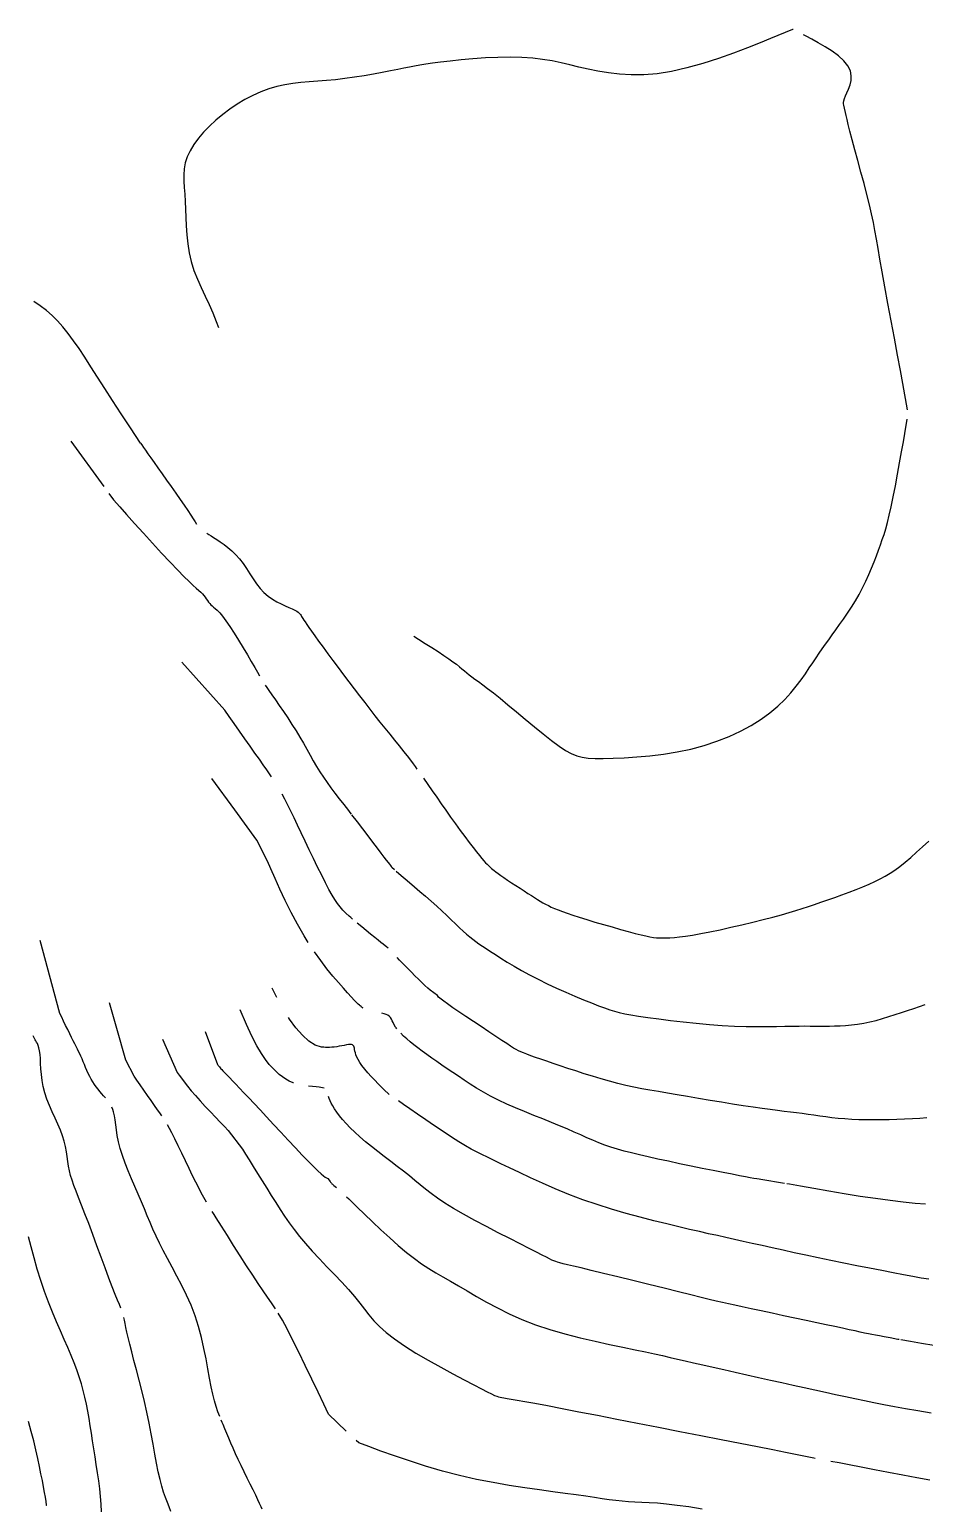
# Model space of a CAD drawing. Header units: millimetres. Extents: x 2235526 to 2245569, y 371981 to 382303.
# Drawn here: x 2242559.6 to 2242729.5, y 379472.9 to 379753.5 of the extents above; entities that cross this region are included whole.
import ezdxf

# ---------------------------------------------------------------- set-up
doc = ezdxf.new("R2010")
doc.units = ezdxf.units.MM
doc.linetypes.add('CONTI', pattern=[0])
for name, color, linetype, transparency in [('137', 10, 'CONTI', 0.7), ('139', 10, 'CONTI', 0.7), ('141', 10, 'CONTI', 0.7), ('143', 10, 'CONTI', 0.7), ('145', 10, 'CONTI', 0.7), ('147', 10, 'CONTI', 0.7), ('149', 10, 'CONTI', 0.7), ('151', 10, 'CONTI', 0.7), ('153', 10, 'CONTI', 0.7), ('155', 10, 'CONTI', 0.7), ('157', 10, 'CONTI', 0.7), ('159', 10, 'CONTI', 0.7), ('161', 10, 'CONTI', 0.7), ('163', 10, 'CONTI', 0.7)]:
    doc.layers.add(name, color=color, linetype=linetype, transparency=transparency)

msp = doc.modelspace()

# ---------------------------------------------------------------- linework, layer by layer
at = {"layer": '137', "elevation": 137}
msp.add_lwpolyline([(2242562.88, 379473.42), (2242562.87, 379473.44), (2242562.87, 379473.46), (2242562.78, 379474.15), (2242562.64, 379474.97), (2242562.48, 379475.9), (2242562.28, 379476.96), (2242562.05, 379478.14), (2242561.79, 379479.43), (2242561.5, 379480.83), (2242561.18, 379482.34), (2242560.82, 379483.96), (2242560.42, 379485.67), (2242559.95, 379487.46), (2242559.41, 379489.33)], dxfattribs=at)
at = {"layer": '139', "elevation": 139}
msp.add_lwpolyline([(2242573.25, 379472.24), (2242573.21, 379473.65), (2242573.11, 379475.11), (2242572.96, 379476.6), (2242572.76, 379478.11), (2242572.53, 379479.64), (2242572.29, 379481.17), (2242572.05, 379482.68), (2242571.82, 379484.18), (2242571.6, 379485.66), (2242571.38, 379487.12), (2242571.16, 379488.55), (2242570.92, 379489.95), (2242570.68, 379491.32), (2242570.42, 379492.65), (2242570.13, 379493.96), (2242569.81, 379495.25), (2242569.46, 379496.53), (2242569.06, 379497.82), (2242568.61, 379499.14), (2242568.1, 379500.49), (2242567.53, 379501.9), (2242566.9, 379503.38), (2242566.21, 379504.93), (2242565.48, 379506.56), (2242564.73, 379508.27), (2242563.96, 379510.08), (2242563.2, 379511.99), (2242562.46, 379514), (2242561.76, 379516.12), (2242561.09, 379518.28), (2242560.47, 379520.43), (2242559.91, 379522.5), (2242559.41, 379524.43)], dxfattribs=at)
at = {"layer": '141', "elevation": 141}
for points in [[(2242576.96, 379510.88), (2242576.68, 379511.54), (2242576.32, 379512.38), (2242575.87, 379513.49), (2242575.3, 379514.93), (2242574.68, 379516.58), (2242573.97, 379518.49), (2242573.2, 379520.56), (2242572.41, 379522.71), (2242571.62, 379524.86), (2242570.85, 379526.91), (2242570.14, 379528.79), (2242569.5, 379530.43), (2242568.94, 379531.84), (2242568.46, 379533.07), (2242568.04, 379534.15), (2242567.69, 379535.13), (2242567.41, 379536.04), (2242567.19, 379536.92), (2242567.02, 379537.8), (2242566.88, 379538.7), (2242566.75, 379539.62), (2242566.61, 379540.56), (2242566.44, 379541.53), (2242566.21, 379542.54), (2242565.89, 379543.58), (2242565.48, 379544.67), (2242564.99, 379545.79), (2242564.46, 379546.94), (2242563.92, 379548.12), (2242563.39, 379549.31), (2242562.92, 379550.51), (2242562.52, 379551.72), (2242562.22, 379552.92), (2242562.01, 379554.1), (2242561.88, 379555.24), (2242561.79, 379556.32), (2242561.73, 379557.33), (2242561.67, 379558.24), (2242561.61, 379559.03), (2242561.51, 379559.7), (2242561.4, 379560.26), (2242561.26, 379560.71), (2242561.11, 379561.07), (2242560.97, 379561.37), (2242560.83, 379561.61), (2242560.7, 379561.81), (2242560.29, 379562.58)], [(2242586.46, 379472.29), (2242586.12, 379473.14), (2242585.78, 379474.01), (2242585.43, 379474.93), (2242585.08, 379475.93), (2242584.73, 379477.06), (2242584.39, 379478.34), (2242584.06, 379479.8), (2242583.74, 379481.42), (2242583.41, 379483.18), (2242583.07, 379485.05), (2242582.7, 379487.02), (2242582.31, 379489.04), (2242581.89, 379491.1), (2242581.42, 379493.17), (2242580.92, 379495.23), (2242580.42, 379497.23), (2242579.92, 379499.14), (2242579.45, 379500.93), (2242579.02, 379502.58), (2242578.64, 379504.04), (2242578.35, 379505.27), (2242578.12, 379506.31), (2242577.93, 379507.2), (2242577.78, 379507.94), (2242577.66, 379508.58), (2242577.54, 379509.12)]]:
    msp.add_lwpolyline(points, dxfattribs=at)
at = {"layer": '143', "elevation": 143}
for points in [[(2242574.02, 379550.79), (2242573.68, 379551.17), (2242573.34, 379551.55), (2242572.97, 379551.97), (2242572.62, 379552.41), (2242572.28, 379552.86), (2242571.95, 379553.33), (2242571.63, 379553.81), (2242571.33, 379554.31), (2242571.04, 379554.84), (2242570.77, 379555.39), (2242570.51, 379555.95), (2242570.27, 379556.52), (2242570.03, 379557.08), (2242569.8, 379557.64), (2242569.58, 379558.17), (2242569.36, 379558.68), (2242569.15, 379559.15), (2242568.93, 379559.6), (2242568.71, 379560.05), (2242568.47, 379560.52), (2242568.21, 379561.03), (2242567.92, 379561.59), (2242567.6, 379562.23), (2242567.24, 379562.95), (2242566.86, 379563.74), (2242566.47, 379564.54), (2242566.08, 379565.34), (2242565.72, 379566.1), (2242565.4, 379566.78), (2242561.63, 379580.66)], [(2242595.73, 379490.33), (2242595.39, 379491.22), (2242595.07, 379492.19), (2242594.75, 379493.28), (2242594.43, 379494.52), (2242594.11, 379495.95), (2242593.81, 379497.55), (2242593.49, 379499.32), (2242593.13, 379501.23), (2242592.73, 379503.23), (2242592.26, 379505.29), (2242591.71, 379507.37), (2242591.05, 379509.42), (2242590.29, 379511.41), (2242589.44, 379513.34), (2242588.53, 379515.19), (2242587.6, 379516.97), (2242586.68, 379518.67), (2242585.8, 379520.27), (2242584.98, 379521.79), (2242584.27, 379523.21), (2242583.63, 379524.56), (2242583.05, 379525.86), (2242582.51, 379527.14), (2242581.98, 379528.41), (2242581.44, 379529.71), (2242580.88, 379531.06), (2242580.26, 379532.48), (2242579.63, 379533.94), (2242578.98, 379535.43), (2242578.36, 379536.92), (2242577.78, 379538.39), (2242577.26, 379539.82), (2242576.83, 379541.17), (2242576.51, 379542.44), (2242576.28, 379543.61), (2242576.12, 379544.69), (2242575.99, 379545.68), (2242575.87, 379546.58), (2242575.74, 379547.39), (2242575.58, 379548.11), (2242575.43, 379548.59), (2242575.24, 379549.03)], [(2242603.78, 379472.7), (2242603.57, 379473.19), (2242603.3, 379473.78), (2242602.97, 379474.5), (2242602.55, 379475.37), (2242602.07, 379476.36), (2242601.53, 379477.46), (2242600.95, 379478.61), (2242600.37, 379479.8), (2242599.79, 379480.99), (2242599.24, 379482.14), (2242598.73, 379483.23), (2242598.27, 379484.27), (2242597.84, 379485.25), (2242597.43, 379486.19), (2242597.06, 379487.08), (2242596.7, 379487.95), (2242596.35, 379488.78), (2242596.19, 379489.19), (2242596.02, 379489.6)]]:
    msp.add_lwpolyline(points, dxfattribs=at)
at = {"layer": '145', "elevation": 145}
for points in [[(2242579.47, 379554.88), (2242577.89, 379557.96), (2242576.19, 379563.96), (2242574.77, 379568.79)], [(2242584.73, 379547.4), (2242584.36, 379547.91), (2242583.93, 379548.51), (2242583.35, 379549.32), (2242582.7, 379550.25), (2242582, 379551.24), (2242581.29, 379552.26), (2242580.61, 379553.23), (2242579.99, 379554.12), (2242579.47, 379554.88)], [(2242593.23, 379531), (2242592.7, 379531.89), (2242592.22, 379532.75), (2242591.73, 379533.68), (2242591.17, 379534.77), (2242590.57, 379535.99), (2242589.91, 379537.35), (2242589.21, 379538.81), (2242588.5, 379540.28), (2242587.82, 379541.7), (2242587.18, 379543), (2242586.63, 379544.13), (2242586.2, 379544.97), (2242585.84, 379545.64)], [(2242606.31, 379510.77), (2242605.56, 379511.9), (2242604.81, 379512.98), (2242603.98, 379514.16), (2242603.02, 379515.55), (2242601.98, 379517.12), (2242600.82, 379518.91), (2242599.6, 379520.82), (2242598.37, 379522.77), (2242597.17, 379524.68), (2242596.06, 379526.45), (2242595.08, 379528.01), (2242594.68, 379528.66), (2242594.32, 379529.24)], [(2242619.73, 379487.54), (2242616.36, 379490.72), (2242615.46, 379492.63), (2242614.39, 379494.9), (2242613.21, 379497.38), (2242611.97, 379499.96), (2242610.74, 379502.49), (2242609.56, 379504.86), (2242608.5, 379506.93), (2242607.61, 379508.58), (2242606.84, 379509.91)], [(2242687.28, 379472.74), (2242684.81, 379473.13), (2242682.56, 379473.44), (2242680.57, 379473.67), (2242678.81, 379473.83), (2242677.25, 379473.94), (2242675.84, 379474.01), (2242674.54, 379474.07), (2242673.31, 379474.13), (2242672.11, 379474.22), (2242670.9, 379474.34), (2242669.65, 379474.5), (2242668.3, 379474.69), (2242666.84, 379474.91), (2242665.21, 379475.16), (2242663.38, 379475.43), (2242661.31, 379475.72), (2242658.98, 379476.03), (2242656.4, 379476.38), (2242653.63, 379476.76), (2242650.68, 379477.22), (2242647.61, 379477.75), (2242644.45, 379478.37), (2242641.23, 379479.1), (2242638, 379479.95), (2242634.82, 379480.88), (2242631.76, 379481.86), (2242628.89, 379482.82), (2242626.28, 379483.75), (2242624.01, 379484.58), (2242622.13, 379485.28), (2242621.6, 379485.78)]]:
    msp.add_lwpolyline(points, dxfattribs=at)
at = {"layer": '147', "elevation": 147}
for points in [[(2242584.87, 379561.94), (2242587.65, 379555.62), (2242588.02, 379555.1), (2242588.46, 379554.49), (2242588.99, 379553.79), (2242589.61, 379553.01), (2242590.32, 379552.14), (2242591.12, 379551.21), (2242592.02, 379550.21), (2242592.97, 379549.17), (2242593.95, 379548.13), (2242594.91, 379547.12), (2242595.82, 379546.17), (2242596.64, 379545.32), (2242597.33, 379544.61), (2242600.02, 379541.03), (2242600.6, 379540.11), (2242601.29, 379539.01), (2242602.06, 379537.77), (2242602.9, 379536.44), (2242603.77, 379535.05), (2242604.65, 379533.64), (2242605.52, 379532.25), (2242606.36, 379530.92), (2242607.19, 379529.62), (2242608.03, 379528.35), (2242608.9, 379527.08), (2242609.84, 379525.8), (2242610.87, 379524.49), (2242612.02, 379523.12), (2242613.29, 379521.69), (2242614.66, 379520.22), (2242616.08, 379518.73), (2242617.5, 379517.24), (2242618.88, 379515.78), (2242620.16, 379514.38), (2242621.31, 379513.06), (2242622.3, 379511.83), (2242623.19, 379510.68), (2242624.05, 379509.58), (2242624.97, 379508.49), (2242626.03, 379507.38), (2242627.31, 379506.24), (2242628.88, 379505.02), (2242630.8, 379503.71), (2242632.98, 379502.35), (2242635.32, 379500.97), (2242637.7, 379499.64), (2242640, 379498.38), (2242642.12, 379497.25), (2242643.95, 379496.29), (2242645.39, 379495.54), (2242646.49, 379494.98), (2242647.3, 379494.58), (2242647.9, 379494.31), (2242648.33, 379494.14), (2242648.66, 379494.03), (2242648.95, 379493.96), (2242649.28, 379493.9), (2242649.69, 379493.84), (2242650.27, 379493.75), (2242651.07, 379493.62), (2242652.17, 379493.43), (2242653.64, 379493.17), (2242655.54, 379492.83), (2242657.92, 379492.38), (2242660.74, 379491.84), (2242663.92, 379491.22), (2242667.41, 379490.55), (2242671.13, 379489.82), (2242675.03, 379489.06), (2242679.03, 379488.27), (2242683.07, 379487.48), (2242687.06, 379486.7), (2242690.91, 379485.95), (2242694.53, 379485.24), (2242697.84, 379484.59), (2242700.74, 379484.02), (2242703.15, 379483.54), (2242708.54, 379482.44), (2242708.76, 379482.38)], [(2242711.76, 379481.84), (2242713.29, 379481.57), (2242715.21, 379481.2), (2242717.49, 379480.76), (2242720.02, 379480.27), (2242722.69, 379479.75), (2242725.41, 379479.23), (2242728.05, 379478.73), (2242730.52, 379478.26)]]:
    msp.add_lwpolyline(points, dxfattribs=at)
at = {"layer": '149', "elevation": 149}
for points in [[(2242592.95, 379563.4), (2242595.3, 379557.11), (2242595.37, 379557.02), (2242595.45, 379556.91), (2242595.55, 379556.79), (2242595.66, 379556.65), (2242595.79, 379556.49), (2242595.94, 379556.32), (2242596.11, 379556.14), (2242596.31, 379555.93), (2242596.55, 379555.68), (2242596.85, 379555.38), (2242597.21, 379555.01), (2242597.64, 379554.56), (2242598.16, 379554.02), (2242598.78, 379553.37), (2242599.5, 379552.62), (2242600.31, 379551.75), (2242601.23, 379550.78), (2242602.25, 379549.69), (2242603.38, 379548.49), (2242604.61, 379547.17), (2242605.94, 379545.74), (2242607.33, 379544.25), (2242608.74, 379542.75), (2242610.11, 379541.29), (2242611.4, 379539.93), (2242612.58, 379538.71), (2242613.58, 379537.7), (2242614.38, 379536.92), (2242614.99, 379536.36), (2242615.44, 379535.97), (2242615.76, 379535.73), (2242615.98, 379535.59), (2242616.13, 379535.51), (2242616.23, 379535.46), (2242616.67, 379534.9), (2242616.74, 379534.8), (2242616.83, 379534.7), (2242616.92, 379534.6), (2242617.03, 379534.49), (2242617.15, 379534.38), (2242617.27, 379534.26), (2242617.41, 379534.15), (2242617.62, 379533.98), (2242617.9, 379533.74)], [(2242619.81, 379531.98), (2242620.21, 379531.59), (2242620.67, 379531.16), (2242621.84, 379530.02), (2242623.21, 379528.69), (2242624.73, 379527.23), (2242626.34, 379525.71), (2242627.99, 379524.2), (2242629.63, 379522.75), (2242631.2, 379521.43), (2242632.67, 379520.28), (2242634.06, 379519.29), (2242635.41, 379518.41), (2242636.74, 379517.59), (2242638.1, 379516.8), (2242639.52, 379515.99), (2242641.03, 379515.11), (2242642.67, 379514.15), (2242644.44, 379513.11), (2242646.36, 379512.02), (2242648.44, 379510.91), (2242650.67, 379509.8), (2242653.07, 379508.74), (2242655.65, 379507.73), (2242658.39, 379506.82), (2242661.24, 379505.99), (2242664.13, 379505.24), (2242666.98, 379504.58), (2242669.72, 379503.98), (2242672.27, 379503.45), (2242674.56, 379502.98), (2242676.54, 379502.57), (2242678.27, 379502.2), (2242679.81, 379501.86), (2242681.24, 379501.53), (2242682.65, 379501.21), (2242684.11, 379500.87), (2242685.69, 379500.51), (2242687.45, 379500.1), (2242689.38, 379499.67), (2242691.43, 379499.2), (2242693.58, 379498.72), (2242695.79, 379498.23), (2242698.03, 379497.73), (2242700.26, 379497.23), (2242702.45, 379496.75), (2242704.59, 379496.27), (2242706.68, 379495.81), (2242708.72, 379495.36), (2242710.71, 379494.93), (2242712.63, 379494.51), (2242714.5, 379494.11), (2242716.32, 379493.72), (2242718.11, 379493.35), (2242719.93, 379492.98), (2242721.81, 379492.6), (2242723.8, 379492.22), (2242725.94, 379491.83), (2242728.27, 379491.42), (2242730.81, 379490.98)]]:
    msp.add_lwpolyline(points, dxfattribs=at)
at = {"layer": '151'}
msp.add_lwpolyline([(2242609.72, 379553.61), (2242609.68, 379553.63), (2242608.93, 379553.94), (2242608.25, 379554.32), (2242607.62, 379554.75), (2242607.02, 379555.24), (2242606.42, 379555.78), (2242605.79, 379556.4), (2242605.13, 379557.13), (2242604.42, 379558.04), (2242603.65, 379559.2), (2242602.79, 379560.65), (2242601.84, 379562.47), (2242600.78, 379564.72), (2242599.59, 379567.46)], dxfattribs=at)
at = {"layer": '151', "elevation": 151}
for points in [[(2242615.56, 379552.64), (2242614.59, 379552.82), (2242614.01, 379552.87), (2242613.33, 379552.94), (2242612.6, 379553.01)], [(2242724.71, 379504.91), (2242724.59, 379504.93), (2242724.47, 379504.95), (2242723.02, 379505.21), (2242721.87, 379505.42), (2242720.95, 379505.59), (2242720.19, 379505.73), (2242719.52, 379505.87), (2242718.87, 379506), (2242718.15, 379506.15), (2242717.32, 379506.33), (2242716.35, 379506.54), (2242715.22, 379506.78), (2242713.94, 379507.05), (2242712.49, 379507.36), (2242710.87, 379507.71), (2242709.05, 379508.09), (2242707.05, 379508.52), (2242704.93, 379508.97), (2242702.75, 379509.44), (2242700.59, 379509.9), (2242698.52, 379510.35), (2242696.6, 379510.76), (2242694.92, 379511.12), (2242693.51, 379511.42), (2242692.3, 379511.69), (2242691.16, 379511.95), (2242689.99, 379512.22), (2242688.67, 379512.54), (2242687.1, 379512.92), (2242685.17, 379513.4), (2242682.79, 379513.98), (2242680.08, 379514.65), (2242677.16, 379515.37), (2242674.18, 379516.1), (2242671.27, 379516.82), (2242668.58, 379517.47), (2242666.23, 379518.04), (2242664.34, 379518.5), (2242662.86, 379518.85), (2242661.75, 379519.11), (2242660.92, 379519.31), (2242660.31, 379519.46), (2242659.86, 379519.58), (2242659.5, 379519.7), (2242659.16, 379519.83), (2242658.79, 379520), (2242658.33, 379520.23), (2242657.73, 379520.54), (2242656.92, 379520.95), (2242655.86, 379521.5), (2242654.49, 379522.2), (2242652.77, 379523.07), (2242650.78, 379524.07), (2242648.61, 379525.17), (2242646.36, 379526.34), (2242644.13, 379527.52), (2242642.01, 379528.68), (2242640.09, 379529.79), (2242638.45, 379530.8), (2242637.05, 379531.74), (2242635.84, 379532.62), (2242634.76, 379533.47), (2242633.76, 379534.29), (2242632.77, 379535.11), (2242631.74, 379535.96), (2242630.62, 379536.84), (2242629.43, 379537.75), (2242628.2, 379538.69), (2242626.95, 379539.63), (2242625.72, 379540.58), (2242624.52, 379541.53), (2242623.38, 379542.46), (2242622.33, 379543.37), (2242621.37, 379544.25), (2242620.51, 379545.09), (2242619.73, 379545.9), (2242619.04, 379546.67), (2242618.45, 379547.39), (2242617.94, 379548.06), (2242617.51, 379548.69), (2242617.17, 379549.26), (2242616.89, 379549.78), (2242616.68, 379550.24), (2242616.52, 379550.66), (2242616.4, 379551.03)], [(2242731.26, 379503.81), (2242728.96, 379504.18), (2242726.87, 379504.53), (2242725.04, 379504.85)]]:
    msp.add_lwpolyline(points, dxfattribs=at)
at = {"layer": '153'}
for points in [[(2242606.57, 379569.81), (2242605.67, 379571.59)], [(2242615.02, 379560.42), (2242613.85, 379560.77), (2242612.64, 379561.54), (2242611.42, 379562.66), (2242610.19, 379564.08), (2242608.99, 379565.74), (2242608.8, 379566.04)]]:
    msp.add_lwpolyline(points, dxfattribs=at)
at = {"layer": '153', "elevation": 153}
for points in [[(2242627.92, 379551.44), (2242626.88, 379552.39), (2242626.38, 379552.88), (2242625.8, 379553.47), (2242625.15, 379554.13), (2242624.49, 379554.83), (2242623.85, 379555.54), (2242623.24, 379556.24), (2242622.72, 379556.9), (2242622.31, 379557.5), (2242621.99, 379558.04), (2242621.75, 379558.52), (2242621.58, 379558.94), (2242621.47, 379559.32), (2242621.39, 379559.65), (2242621.34, 379559.94), (2242621.29, 379560.19), (2242621.24, 379560.41), (2242621.18, 379560.59), (2242621.08, 379560.72), (2242620.95, 379560.82), (2242620.76, 379560.88), (2242620.51, 379560.9), (2242620.19, 379560.88), (2242619.81, 379560.82), (2242619.37, 379560.74), (2242618.91, 379560.65), (2242618.42, 379560.56), (2242617.93, 379560.48), (2242617.45, 379560.41), (2242617, 379560.37), (2242616.57, 379560.35), (2242616.18, 379560.35), (2242615.82, 379560.36), (2242615.51, 379560.38), (2242615.24, 379560.4), (2242615.02, 379560.42)], [(2242730.35, 379516.34), (2242728.9, 379516.58), (2242727.32, 379516.87), (2242725.55, 379517.2), (2242723.57, 379517.58), (2242721.39, 379518), (2242719.08, 379518.45), (2242716.67, 379518.93), (2242714.21, 379519.42), (2242711.75, 379519.92), (2242709.34, 379520.42), (2242707.02, 379520.91), (2242704.79, 379521.39), (2242702.66, 379521.85), (2242700.62, 379522.31), (2242698.68, 379522.74), (2242696.83, 379523.15), (2242695.08, 379523.54), (2242693.42, 379523.91), (2242691.8, 379524.27), (2242690.19, 379524.63), (2242688.54, 379525), (2242686.8, 379525.39), (2242684.93, 379525.82), (2242682.87, 379526.3), (2242680.6, 379526.84), (2242678.15, 379527.44), (2242675.56, 379528.11), (2242672.87, 379528.84), (2242670.12, 379529.64), (2242667.36, 379530.51), (2242664.64, 379531.45), (2242661.98, 379532.46), (2242659.42, 379533.51), (2242656.99, 379534.57), (2242654.72, 379535.61), (2242652.63, 379536.6), (2242650.75, 379537.5), (2242649.11, 379538.29), (2242647.72, 379538.95), (2242646.54, 379539.51), (2242645.48, 379540.02), (2242644.47, 379540.52), (2242643.46, 379541.05), (2242642.37, 379541.68), (2242641.14, 379542.43), (2242639.7, 379543.35), (2242638.13, 379544.39), (2242636.48, 379545.5), (2242634.83, 379546.62), (2242633.26, 379547.7), (2242631.84, 379548.69), (2242630.64, 379549.52), (2242629.65, 379550.21)]]:
    msp.add_lwpolyline(points, dxfattribs=at)
at = {"layer": '155', "elevation": 155}
for points in [[(2242604.81, 379595.7), (2242602.8, 379599.7), (2242598.57, 379605.43), (2242594.21, 379611.37)], [(2242612.52, 379580.27), (2242612.13, 379580.9), (2242611.73, 379581.54), (2242610.47, 379583.73), (2242609.28, 379585.99), (2242608.16, 379588.24), (2242607.14, 379590.41), (2242606.23, 379592.43), (2242605.45, 379594.22), (2242604.81, 379595.7)], [(2242622.93, 379567.79), (2242622.8, 379567.89), (2242622.67, 379567.99), (2242622.55, 379568.1), (2242622.41, 379568.22), (2242622.23, 379568.38), (2242622, 379568.59), (2242621.69, 379568.9), (2242621.27, 379569.33), (2242620.72, 379569.92), (2242620.01, 379570.7), (2242619.2, 379571.59), (2242618.25, 379572.66), (2242617.21, 379573.89), (2242616.08, 379575.29), (2242614.9, 379576.83), (2242613.7, 379578.51)], [(2242629.37, 379563.87), (2242629.24, 379564.05), (2242629.11, 379564.22), (2242628.84, 379564.66), (2242628.65, 379565.06), (2242628.49, 379565.41), (2242628.34, 379565.73), (2242628.17, 379566.01), (2242627.95, 379566.25), (2242627.66, 379566.46), (2242627.34, 379566.6), (2242626.95, 379566.73), (2242626.53, 379566.84)], [(2242702.91, 379534.53), (2242698.47, 379535.27), (2242698.13, 379535.32), (2242697.69, 379535.39), (2242697.14, 379535.49), (2242696.42, 379535.61), (2242695.51, 379535.78), (2242694.38, 379535.99), (2242692.98, 379536.27), (2242691.31, 379536.6), (2242689.4, 379536.98), (2242687.34, 379537.4), (2242685.2, 379537.84), (2242683.03, 379538.29), (2242680.91, 379538.74), (2242678.91, 379539.17), (2242677.09, 379539.57), (2242675.43, 379539.95), (2242673.91, 379540.32), (2242672.52, 379540.68), (2242671.22, 379541.05), (2242670, 379541.43), (2242668.83, 379541.83), (2242667.7, 379542.26), (2242666.57, 379542.72), (2242665.43, 379543.22), (2242664.25, 379543.74), (2242663.01, 379544.29), (2242661.68, 379544.87), (2242660.25, 379545.48), (2242658.69, 379546.12), (2242657.05, 379546.78), (2242655.34, 379547.46), (2242653.61, 379548.16), (2242651.89, 379548.88), (2242650.22, 379549.61), (2242648.63, 379550.36), (2242647.15, 379551.11), (2242645.77, 379551.87), (2242644.49, 379552.63), (2242643.28, 379553.39), (2242642.14, 379554.14), (2242641.04, 379554.88), (2242639.97, 379555.6), (2242638.93, 379556.31), (2242637.91, 379557), (2242636.92, 379557.67), (2242635.97, 379558.33), (2242635.04, 379558.98), (2242634.15, 379559.62), (2242633.31, 379560.25), (2242632.57, 379560.83), (2242631.87, 379561.41), (2242631.22, 379561.97), (2242630.63, 379562.51), (2242630.11, 379563.03)], [(2242729.73, 379530.61), (2242727.72, 379530.76), (2242725.5, 379530.97), (2242723.01, 379531.27), (2242720.24, 379531.65), (2242717.3, 379532.09), (2242714.29, 379532.57), (2242711.33, 379533.07), (2242708.52, 379533.55), (2242706, 379533.99), (2242703.87, 379534.37), (2242703.4, 379534.45)]]:
    msp.add_lwpolyline(points, dxfattribs=at)
at = {"layer": '157', "elevation": 157}
for points in [[(2242605.56, 379611.72), (2242605.3, 379612.11), (2242604.68, 379613.02), (2242604, 379613.99), (2242603.25, 379615.05), (2242602.41, 379616.23), (2242601.48, 379617.54), (2242600.49, 379618.95), (2242599.47, 379620.38), (2242598.48, 379621.8), (2242597.54, 379623.13), (2242596.7, 379624.33), (2242588.55, 379633.47)], [(2242620.96, 379584.69), (2242620.63, 379584.98), (2242620.32, 379585.25), (2242619.67, 379585.85), (2242619.09, 379586.42), (2242618.57, 379587.01), (2242618.07, 379587.66), (2242617.57, 379588.4), (2242617.04, 379589.27), (2242616.46, 379590.33), (2242615.8, 379591.59), (2242615.08, 379593.02), (2242614.31, 379594.57), (2242613.52, 379596.2), (2242612.73, 379597.86), (2242611.95, 379599.5), (2242611.2, 379601.08), (2242610.5, 379602.55), (2242609.84, 379603.91), (2242609.22, 379605.18), (2242608.63, 379606.36), (2242608.07, 379607.46), (2242607.57, 379608.4)], [(2242627.67, 379579.18), (2242627.41, 379579.42), (2242627.12, 379579.66), (2242626.77, 379579.94), (2242626.34, 379580.28), (2242625.8, 379580.71), (2242625.14, 379581.24), (2242624.37, 379581.86), (2242623.54, 379582.53), (2242622.68, 379583.24), (2242621.82, 379583.95)], [(2242729.98, 379546.98), (2242728.62, 379546.89), (2242727.21, 379546.8), (2242725.75, 379546.73), (2242724.27, 379546.67), (2242722.79, 379546.62), (2242721.32, 379546.6), (2242719.87, 379546.59), (2242718.45, 379546.6), (2242717.06, 379546.63), (2242715.71, 379546.69), (2242714.4, 379546.77), (2242713.15, 379546.88), (2242711.94, 379547.02), (2242710.78, 379547.17), (2242709.64, 379547.33), (2242708.52, 379547.49), (2242707.42, 379547.65), (2242706.32, 379547.81), (2242705.22, 379547.95), (2242704.09, 379548.08), (2242702.9, 379548.22), (2242701.63, 379548.38), (2242700.24, 379548.55), (2242698.71, 379548.75), (2242697.01, 379549), (2242695.12, 379549.28), (2242693.09, 379549.61), (2242690.97, 379549.95), (2242688.8, 379550.31), (2242686.64, 379550.68), (2242684.54, 379551.03), (2242682.55, 379551.37), (2242680.71, 379551.67), (2242679, 379551.96), (2242677.39, 379552.23), (2242675.85, 379552.52), (2242674.34, 379552.81), (2242672.84, 379553.14), (2242671.31, 379553.51), (2242669.73, 379553.93), (2242668.12, 379554.38), (2242666.49, 379554.87), (2242664.88, 379555.37), (2242663.3, 379555.88), (2242661.78, 379556.38), (2242660.35, 379556.86), (2242659.02, 379557.31), (2242657.8, 379557.72), (2242656.69, 379558.11), (2242655.69, 379558.46), (2242654.81, 379558.77), (2242654.05, 379559.05), (2242653.42, 379559.3), (2242652.89, 379559.51), (2242652.44, 379559.72), (2242652, 379559.95), (2242651.52, 379560.24), (2242650.95, 379560.6), (2242650.23, 379561.07), (2242649.31, 379561.68), (2242648.15, 379562.45), (2242646.81, 379563.34), (2242645.36, 379564.3), (2242643.88, 379565.28), (2242642.44, 379566.23), (2242641.11, 379567.12), (2242639.98, 379567.88), (2242637.26, 379569.87), (2242637.04, 379570.21), (2242635.68, 379571.19), (2242635.21, 379571.61), (2242634.67, 379572.12), (2242634.07, 379572.7), (2242633.44, 379573.32), (2242632.78, 379573.97), (2242632.13, 379574.62), (2242631.5, 379575.26), (2242630.92, 379575.86), (2242630.38, 379576.42), (2242629.88, 379576.94), (2242629.41, 379577.42)]]:
    msp.add_lwpolyline(points, dxfattribs=at)
at = {"layer": '159', "elevation": 159}
for points in [[(2242567.48, 379675.43), (2242573.73, 379666.81)], [(2242574.68, 379665.5), (2242575.55, 379664.3), (2242576.74, 379662.95), (2242578.04, 379661.49), (2242579.57, 379659.79), (2242581.24, 379657.94), (2242582.98, 379656.03), (2242584.69, 379654.17), (2242586.31, 379652.43), (2242587.75, 379650.92), (2242588.94, 379649.71), (2242589.91, 379648.76), (2242590.68, 379648.04), (2242591.28, 379647.49), (2242591.76, 379647.07), (2242592.13, 379646.73), (2242592.44, 379646.42), (2242592.71, 379646.11), (2242592.96, 379645.8), (2242593.18, 379645.48), (2242593.39, 379645.17), (2242593.6, 379644.88), (2242593.82, 379644.61), (2242594.04, 379644.37), (2242594.29, 379644.15), (2242594.57, 379643.93), (2242594.89, 379643.67), (2242595.27, 379643.31), (2242595.72, 379642.84), (2242596.26, 379642.19), (2242596.9, 379641.34), (2242597.63, 379640.26), (2242598.45, 379638.99), (2242599.3, 379637.63), (2242600.15, 379636.22), (2242600.97, 379634.84), (2242601.72, 379633.57), (2242602.36, 379632.46), (2242602.87, 379631.59), (2242603.27, 379630.89)], [(2242604.35, 379629.13), (2242604.68, 379628.65), (2242605.07, 379628.08), (2242605.64, 379627.27), (2242606.3, 379626.31), (2242607.04, 379625.25), (2242607.83, 379624.1), (2242608.64, 379622.9), (2242609.44, 379621.67), (2242610.21, 379620.44), (2242610.93, 379619.24), (2242611.61, 379618.07), (2242612.25, 379616.93), (2242612.87, 379615.82), (2242613.49, 379614.74), (2242614.11, 379613.68), (2242614.74, 379612.64), (2242615.41, 379611.63), (2242616.1, 379610.63), (2242616.83, 379609.63), (2242617.6, 379608.61), (2242618.41, 379607.56), (2242619.26, 379606.46), (2242620.16, 379605.3), (2242620.42, 379604.97), (2242620.67, 379604.64)], [(2242620.77, 379604.52), (2242621.79, 379603.19), (2242622.81, 379601.85), (2242623.81, 379600.54), (2242624.75, 379599.3), (2242625.61, 379598.18), (2242626.34, 379597.22), (2242626.9, 379596.48), (2242627.35, 379595.89), (2242627.69, 379595.45), (2242627.95, 379595.11), (2242628.14, 379594.87), (2242628.28, 379594.69), (2242628.39, 379594.56), (2242628.89, 379594.12)], [(2242629.22, 379593.83), (2242630.2, 379592.97), (2242630.91, 379592.37), (2242631.76, 379591.65), (2242632.71, 379590.84), (2242633.74, 379589.96), (2242634.8, 379589.04), (2242635.87, 379588.1), (2242636.91, 379587.17), (2242637.89, 379586.26), (2242638.81, 379585.39), (2242639.68, 379584.57), (2242640.49, 379583.8), (2242641.25, 379583.08), (2242641.95, 379582.43), (2242642.59, 379581.84), (2242643.19, 379581.33), (2242643.76, 379580.87), (2242644.34, 379580.44), (2242644.93, 379580.02), (2242645.58, 379579.59), (2242646.3, 379579.11), (2242647.12, 379578.58), (2242648.06, 379577.97), (2242649.12, 379577.29), (2242650.3, 379576.55), (2242651.6, 379575.77), (2242653.01, 379574.96), (2242654.53, 379574.12), (2242656.15, 379573.28), (2242657.87, 379572.44), (2242659.64, 379571.62), (2242661.42, 379570.83), (2242663.16, 379570.08), (2242664.81, 379569.4), (2242666.33, 379568.79), (2242667.66, 379568.27), (2242668.78, 379567.84), (2242669.76, 379567.49), (2242670.66, 379567.21), (2242671.58, 379566.96), (2242672.6, 379566.75), (2242673.8, 379566.53), (2242675.25, 379566.3), (2242677.02, 379566.04), (2242679.07, 379565.76), (2242681.33, 379565.47), (2242683.73, 379565.19), (2242686.2, 379564.93), (2242688.69, 379564.71), (2242691.13, 379564.53), (2242693.46, 379564.41), (2242695.66, 379564.35), (2242697.72, 379564.32), (2242699.64, 379564.32), (2242701.4, 379564.34), (2242703.01, 379564.37), (2242704.44, 379564.4), (2242705.71, 379564.41), (2242706.83, 379564.42), (2242707.84, 379564.41), (2242708.78, 379564.41), (2242709.67, 379564.4), (2242710.56, 379564.4), (2242711.48, 379564.41), (2242712.45, 379564.43), (2242713.48, 379564.47), (2242714.55, 379564.54), (2242715.67, 379564.64), (2242716.81, 379564.78), (2242717.98, 379564.96), (2242719.17, 379565.2), (2242720.37, 379565.49), (2242721.57, 379565.83), (2242722.77, 379566.2), (2242723.97, 379566.59), (2242725.15, 379566.99), (2242726.32, 379567.39), (2242727.47, 379567.77), (2242728.58, 379568.13), (2242729.67, 379568.47)]]:
    msp.add_lwpolyline(points, dxfattribs=at)
at = {"layer": '161'}
msp.add_lwpolyline([(2242580.7, 379675.06), (2242578.77, 379677.94), (2242577.01, 379680.62), (2242575.39, 379683.11), (2242573.91, 379685.42), (2242572.55, 379687.56), (2242571.28, 379689.53), (2242570.11, 379691.33), (2242569.01, 379692.98), (2242567.96, 379694.48), (2242566.94, 379695.85), (2242565.94, 379697.1), (2242564.94, 379698.23), (2242563.9, 379699.27), (2242562.82, 379700.22), (2242561.66, 379701.1), (2242560.42, 379701.93)], dxfattribs=at)
at = {"layer": '161', "elevation": 161}
for points in [[(2242580.7, 379675.06), (2242580.95, 379674.7), (2242581.26, 379674.24), (2242581.64, 379673.69), (2242582.1, 379673.02), (2242582.64, 379672.25), (2242583.26, 379671.37), (2242583.97, 379670.36), (2242584.77, 379669.24), (2242585.62, 379668.04), (2242586.51, 379666.79), (2242587.39, 379665.55), (2242588.23, 379664.36), (2242589, 379663.25), (2242589.67, 379662.27), (2242590.25, 379661.39), (2242590.7, 379660.69), (2242591.05, 379660.13), (2242591.33, 379659.69)], [(2242593.27, 379657.93), (2242593.64, 379657.7), (2242594.07, 379657.45), (2242594.54, 379657.16), (2242595.16, 379656.77), (2242595.83, 379656.33), (2242596.55, 379655.82), (2242597.29, 379655.24), (2242598.04, 379654.59), (2242598.77, 379653.86), (2242599.48, 379653.06), (2242600.15, 379652.17), (2242600.79, 379651.23), (2242601.42, 379650.26), (2242602.05, 379649.29), (2242602.69, 379648.35), (2242603.38, 379647.47), (2242604.11, 379646.68), (2242604.9, 379646), (2242605.73, 379645.42), (2242606.57, 379644.93), (2242607.39, 379644.52), (2242608.17, 379644.17), (2242608.87, 379643.87), (2242609.48, 379643.6), (2242609.97, 379643.36), (2242610.35, 379643.14), (2242610.64, 379642.93), (2242610.86, 379642.73), (2242611.03, 379642.53), (2242611.16, 379642.34), (2242611.27, 379642.15), (2242611.39, 379641.96), (2242611.52, 379641.73), (2242611.7, 379641.45), (2242611.93, 379641.1), (2242612.23, 379640.64), (2242612.63, 379640.07), (2242613.13, 379639.35), (2242613.76, 379638.47), (2242614.5, 379637.45), (2242615.33, 379636.31), (2242616.24, 379635.08), (2242617.2, 379633.78), (2242618.19, 379632.44), (2242619.21, 379631.08), (2242620.22, 379629.73), (2242621.23, 379628.4), (2242622.24, 379627.08), (2242623.24, 379625.79), (2242624.22, 379624.53), (2242625.2, 379623.29), (2242626.15, 379622.1), (2242627.09, 379620.94), (2242628, 379619.8), (2242628.91, 379618.69), (2242629.8, 379617.58), (2242630.68, 379616.47), (2242631.56, 379615.35), (2242632.43, 379614.19), (2242632.8, 379613.69), (2242633.17, 379613.18)], [(2242634.41, 379611.44), (2242635.24, 379610.26), (2242636.07, 379609.05), (2242636.91, 379607.83), (2242637.76, 379606.6), (2242638.62, 379605.37), (2242639.55, 379604.06), (2242640.47, 379602.78), (2242641.38, 379601.54), (2242642.25, 379600.36), (2242643.07, 379599.27), (2242643.81, 379598.3), (2242644.47, 379597.46), (2242645.03, 379596.76), (2242645.5, 379596.21), (2242645.89, 379595.76), (2242646.21, 379595.41), (2242646.49, 379595.13), (2242646.72, 379594.91), (2242646.93, 379594.71), (2242647.13, 379594.52), (2242647.33, 379594.34), (2242647.56, 379594.14), (2242647.83, 379593.91), (2242648.16, 379593.65), (2242648.57, 379593.35), (2242649.07, 379592.99), (2242649.68, 379592.58), (2242650.38, 379592.11), (2242651.14, 379591.6), (2242651.94, 379591.09), (2242652.73, 379590.57), (2242653.51, 379590.07), (2242654.23, 379589.59), (2242654.89, 379589.17), (2242655.49, 379588.79), (2242656.04, 379588.44), (2242656.56, 379588.12), (2242657.07, 379587.82), (2242657.58, 379587.54), (2242658.11, 379587.27), (2242658.67, 379587), (2242659.28, 379586.73), (2242659.98, 379586.44), (2242660.77, 379586.14), (2242661.69, 379585.81), (2242662.76, 379585.45), (2242663.99, 379585.05), (2242665.41, 379584.62), (2242666.96, 379584.15), (2242668.58, 379583.67), (2242670.22, 379583.21), (2242671.8, 379582.76), (2242673.28, 379582.35), (2242674.6, 379582), (2242675.7, 379581.72), (2242676.62, 379581.51), (2242677.39, 379581.35), (2242678.05, 379581.24), (2242678.65, 379581.18), (2242679.23, 379581.14), (2242679.82, 379581.12), (2242680.47, 379581.13), (2242681.2, 379581.15), (2242682.04, 379581.21), (2242683.02, 379581.31), (2242684.16, 379581.46), (2242685.49, 379581.67), (2242687.03, 379581.95), (2242688.79, 379582.29), (2242690.73, 379582.7), (2242692.78, 379583.16), (2242694.87, 379583.64), (2242696.94, 379584.14), (2242698.91, 379584.62), (2242700.74, 379585.09), (2242702.36, 379585.53), (2242703.8, 379585.94), (2242705.11, 379586.33), (2242706.32, 379586.72), (2242707.49, 379587.11), (2242708.66, 379587.5), (2242709.87, 379587.92), (2242711.15, 379588.36), (2242712.48, 379588.83), (2242713.85, 379589.32), (2242715.21, 379589.82), (2242716.55, 379590.32), (2242717.82, 379590.83), (2242719.02, 379591.33), (2242720.11, 379591.82), (2242721.12, 379592.32), (2242722.06, 379592.84), (2242722.98, 379593.4), (2242723.9, 379594.02), (2242724.84, 379594.72), (2242725.83, 379595.51), (2242726.9, 379596.42), (2242728.02, 379597.4), (2242729.17, 379598.44), (2242730.34, 379599.51)]]:
    msp.add_lwpolyline(points, dxfattribs=at)
at = {"layer": '163', "elevation": 163}
for points in [[(2242704.56, 379753.52), (2242704.44, 379753.53), (2242700.29, 379751.83), (2242698.32, 379751.02), (2242695.94, 379750.08), (2242693.27, 379749.07), (2242690.39, 379748.05), (2242687.41, 379747.08), (2242684.42, 379746.24), (2242681.52, 379745.58), (2242678.79, 379745.15), (2242676.24, 379744.94), (2242673.85, 379744.92), (2242671.6, 379745.04), (2242669.5, 379745.29), (2242667.53, 379745.62), (2242665.67, 379746), (2242663.91, 379746.41), (2242662.2, 379746.82), (2242660.52, 379747.22), (2242658.81, 379747.58), (2242657.03, 379747.88), (2242655.14, 379748.12), (2242653.1, 379748.26), (2242650.88, 379748.31), (2242648.54, 379748.26), (2242646.15, 379748.15), (2242643.79, 379747.98), (2242641.53, 379747.77), (2242639.45, 379747.56), (2242637.63, 379747.34), (2242636.1, 379747.15), (2242634.83, 379746.96), (2242633.73, 379746.78), (2242632.73, 379746.6), (2242631.74, 379746.41), (2242630.7, 379746.2), (2242629.52, 379745.96), (2242628.14, 379745.68), (2242626.59, 379745.38), (2242624.91, 379745.07), (2242623.15, 379744.77), (2242621.33, 379744.48), (2242619.5, 379744.23), (2242617.71, 379744.02), (2242615.98, 379743.86), (2242614.32, 379743.74), (2242612.71, 379743.63), (2242611.14, 379743.5), (2242609.6, 379743.32), (2242608.07, 379743.07), (2242606.55, 379742.73), (2242605.03, 379742.27), (2242603.51, 379741.69), (2242602, 379741.01), (2242600.52, 379740.23), (2242599.06, 379739.37), (2242597.65, 379738.42), (2242596.3, 379737.41), (2242595, 379736.34), (2242593.79, 379735.22), (2242592.67, 379734.07), (2242591.67, 379732.89), (2242590.81, 379731.71), (2242590.09, 379730.53), (2242589.55, 379729.37), (2242589.19, 379728.23), (2242588.98, 379727.1), (2242588.9, 379725.96), (2242588.91, 379724.79), (2242588.98, 379723.58), (2242589.08, 379722.3), (2242589.17, 379720.92), (2242589.23, 379719.45), (2242589.28, 379717.89), (2242589.35, 379716.26), (2242589.46, 379714.59), (2242589.64, 379712.89), (2242589.91, 379711.18), (2242590.31, 379709.49), (2242590.84, 379707.82), (2242591.49, 379706.18), (2242592.21, 379704.57), (2242592.96, 379702.96), (2242593.72, 379701.36), (2242594.43, 379699.76), (2242595.08, 379698.15), (2242595.46, 379697.01)], [(2242714.65, 379737.22), (2242714.21, 379739.19), (2242714.17, 379739.42), (2242714.16, 379739.69), (2242714.21, 379740.02), (2242714.32, 379740.42), (2242714.51, 379740.93), (2242714.79, 379741.53), (2242715.1, 379742.23), (2242715.38, 379743.02), (2242715.58, 379743.87), (2242715.61, 379744.77), (2242715.44, 379745.7), (2242714.98, 379746.65), (2242714.2, 379747.6), (2242713.17, 379748.54), (2242711.96, 379749.44), (2242710.66, 379750.28), (2242709.36, 379751.04), (2242708.14, 379751.71), (2242707.08, 379752.27), (2242706.52, 379752.55)], [(2242726.29, 379681.34), (2242725.42, 379686.38), (2242724.95, 379688.84), (2242724.41, 379691.75), (2242723.81, 379694.94), (2242723.19, 379698.26), (2242722.57, 379701.57), (2242722, 379704.72), (2242721.49, 379707.55), (2242721.06, 379709.96), (2242720.71, 379712), (2242720.4, 379713.77), (2242720.11, 379715.39), (2242719.81, 379716.94), (2242719.47, 379718.53), (2242719.07, 379720.26), (2242718.59, 379722.21), (2242718.04, 379724.31), (2242717.46, 379726.49), (2242716.88, 379728.66), (2242716.31, 379730.73), (2242715.8, 379732.62), (2242715.37, 379734.26), (2242715.05, 379735.5), (2242714.82, 379736.47), (2242714.65, 379737.22)], [(2242668.54, 379615.21), (2242670.4, 379615.26), (2242672.53, 379615.34), (2242674.88, 379615.49), (2242677.38, 379615.71), (2242679.97, 379616.03), (2242682.59, 379616.45), (2242685.19, 379616.99), (2242687.71, 379617.67), (2242690.12, 379618.47), (2242692.43, 379619.38), (2242694.6, 379620.39), (2242696.62, 379621.48), (2242698.48, 379622.64), (2242700.16, 379623.85), (2242701.66, 379625.1), (2242702.98, 379626.37), (2242704.14, 379627.65), (2242705.17, 379628.9), (2242706.08, 379630.12), (2242706.9, 379631.28), (2242707.63, 379632.37), (2242708.3, 379633.37), (2242708.93, 379634.3), (2242709.53, 379635.18), (2242710.12, 379636.03), (2242710.71, 379636.87), (2242711.33, 379637.73), (2242711.98, 379638.63), (2242712.67, 379639.58), (2242713.41, 379640.59), (2242714.16, 379641.65), (2242714.93, 379642.76), (2242715.69, 379643.91), (2242716.43, 379645.09), (2242717.13, 379646.31), (2242717.78, 379647.56), (2242718.39, 379648.83), (2242718.95, 379650.08), (2242719.47, 379651.32), (2242719.94, 379652.52), (2242720.38, 379653.67), (2242720.78, 379654.75), (2242721.15, 379655.75), (2242721.5, 379656.72), (2242721.83, 379657.71), (2242722.15, 379658.77), (2242722.48, 379659.97), (2242722.82, 379661.35), (2242723.19, 379662.97), (2242723.58, 379664.85), (2242723.99, 379666.94), (2242724.4, 379669.12), (2242724.8, 379671.31), (2242725.18, 379673.4), (2242725.51, 379675.29), (2242725.8, 379676.9), (2242726.22, 379679.58)], [(2242632.6, 379638.4), (2242633.46, 379637.85), (2242634.75, 379637.03), (2242635.99, 379636.23), (2242637.17, 379635.47), (2242638.25, 379634.76), (2242639.19, 379634.12), (2242639.99, 379633.56), (2242640.65, 379633.06), (2242641.22, 379632.61), (2242641.71, 379632.2), (2242642.17, 379631.81), (2242642.61, 379631.44), (2242643.08, 379631.07), (2242643.59, 379630.69), (2242644.18, 379630.26), (2242644.86, 379629.77), (2242645.65, 379629.19), (2242646.59, 379628.48), (2242647.68, 379627.63), (2242648.96, 379626.61), (2242650.43, 379625.4), (2242652.05, 379624.06), (2242653.74, 379622.64), (2242655.46, 379621.22), (2242657.15, 379619.85), (2242658.73, 379618.61), (2242660.16, 379617.55), (2242661.39, 379616.72), (2242662.47, 379616.11), (2242663.5, 379615.68), (2242664.54, 379615.41), (2242665.67, 379615.26), (2242666.98, 379615.21), (2242668.54, 379615.21)]]:
    msp.add_lwpolyline(points, dxfattribs=at)

doc.saveas('drawing.dxf')
